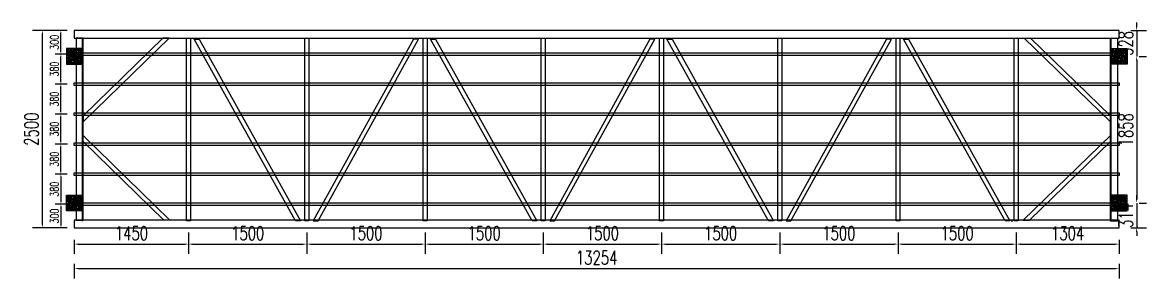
# Model space of a CAD drawing. Extents: x -18540 to 926017, y -610001 to -56924.
# Drawn here: x 119627 to 133888, y -532314 to -529074 of the extents above; entities that cross this region are included whole.
import ezdxf

# ---------------------------------------------------------------- set-up
doc = ezdxf.new("R2010")
doc.units = 0
doc.header["$LTSCALE"] = 10
doc.header["$MEASUREMENT"] = 0
for name, color, linetype in [('L-构造线', 6, 'Continuous'), ('W-STEEL_FRAME钢架', 3, 'Continuous'), ('W-STEEL_KEEL钢龙骨', 5, 'Continuous')]:
    doc.layers.add(name, color=color, linetype=linetype)
doc.styles.add('STANDARD_T3', font='simplex.shx', dxfattribs={"width": 0.7, "bigfont": 'gbcbig.shx'})
doc.dimstyles.new('W&&30', dxfattribs={"dimtxt": 105, "dimasz": 30, "dimexe": 75, "dimexo": 90, "dimgap": 30, "dimtad": 1, "dimdec": 0, "dimzin": 0, "dimdsep": 46, "dimtxsty": 'STANDARD_T3', "dimcen": 0.09, "dimclrd": 1, "dimclre": 1, "dimclrt": 7, "dimazin": 2, "dimtfac": 1, "dimtdec": 0, "dimtix": 1, "dimtmove": 2, "dimatfit": 3, "dimfxl": 100, "dimtolj": 1, "dimtzin": 0, "dimarcsym": 0})
doc.dimstyles.new('W&&50', dxfattribs={"dimtxt": 175, "dimasz": 50, "dimexe": 125, "dimexo": 150, "dimgap": 50, "dimtad": 1, "dimdec": 0, "dimzin": 0, "dimdsep": 46, "dimtxsty": 'STANDARD_T3', "dimcen": 0.09, "dimclrd": 1, "dimclre": 1, "dimclrt": 7, "dimazin": 2, "dimtfac": 1, "dimtdec": 0, "dimtix": 1, "dimtmove": 2, "dimatfit": 3, "dimfxl": 100, "dimtolj": 1, "dimtzin": 0, "dimarcsym": 0})

# ---------------------------------------------------------------- blocks, each defined once
blk = doc.blocks.new('01')
h = blk.add_hatch()
h.set_pattern_fill('HOUND', color=77, scale=5)
h.set_pattern_definition([(0, (0, 0), (31.75, 7.9375), [127, -63.5]), (90, (0, 0), (-7.9375, -31.75), [127, -63.5])])
h.paths.add_polyline_path([(50227, 12928), (50227, 12728), (50427, 12728), (50427, 12928)])
h.paths.add_polyline_path([(50382, 12893, -1), (50402, 12893, -1)], flags=16)
h.paths.add_polyline_path([(50252, 12893, -1), (50272, 12893, -1)], flags=16)
h.paths.add_polyline_path([(50402, 12763, -1), (50382, 12763, -1)], flags=16)
h.paths.add_polyline_path([(50272, 12763, -1), (50252, 12763, -1)], flags=16)
at = {"color": 251}
blk.add_lwpolyline([(50227, 12928), (50427, 12928), (50427, 12728), (50227, 12728)], close=True, dxfattribs=at)
at = {"color": 6}
for centre in [(50262, 12893), (50392, 12893), (50262, 12763), (50392, 12763)]:
    blk.add_circle(centre, 10, dxfattribs=at)
blk = doc.blocks.new('*D927')
at = {"layer": 'Defpoints', "color": 0, "transparency": 16777216}
for p in [(120285, -530994), (120115, -531374), (120285, -531374)]:
    blk.add_point(p, dxfattribs=at)
at = {"layer": 'W-STEEL_FRAME钢架', "color": 1, "lineweight": -2, "transparency": 16777216}
for p, q in [((120195, -530994), (120040, -530994)), ((120115, -531024), (120115, -531344)), ((120195, -531374), (120040, -531374))]:
    blk.add_line(p, q, dxfattribs=at)
at = {"layer": 'W-STEEL_FRAME钢架', "color": 1, "transparency": 16777216}
for points in [[(120110, -531024), (120120, -531024), (120115, -530994)], [(120110, -531344), (120120, -531344), (120115, -531374)]]:
    blk.add_solid(points, dxfattribs=at)
at = {"layer": 'W-STEEL_FRAME钢架', "color": 7, "transparency": 16777216, "insert": (120033, -531184), "char_height": 105, "attachment_point": 5, "rotation": 90, "style": 'STANDARD_T3'}
blk.add_mtext('\\A1;380', dxfattribs=at)
blk = doc.blocks.new('*D956')
at = {"layer": 'Defpoints', "color": 0, "transparency": 16777216}
for p in [(119880, -529174), (120285, -529174), (120285, -531674)]:
    blk.add_point(p, dxfattribs=at)
at = {"layer": 'L-构造线', "color": 1, "lineweight": -2, "transparency": 16777216}
for p, q in [((120135, -529174), (119755, -529174)), ((119880, -531624), (119880, -529224)), ((120135, -531674), (119755, -531674))]:
    blk.add_line(p, q, dxfattribs=at)
at = {"layer": 'L-构造线', "color": 1, "transparency": 16777216}
for points in [[(119871, -529224), (119888, -529224), (119880, -529174)], [(119871, -531624), (119888, -531624), (119880, -531674)]]:
    blk.add_solid(points, dxfattribs=at)
at = {"layer": 'L-构造线', "color": 7, "transparency": 16777216, "insert": (119742, -530424), "char_height": 175, "attachment_point": 5, "rotation": 90, "style": 'STANDARD_T3'}
blk.add_mtext('\\A1;2500', dxfattribs=at)
blk = doc.blocks.new('*D928')
at = {"layer": 'Defpoints', "color": 0, "transparency": 16777216}
for p in [(120115, -530614), (120290, -530614), (120285, -530994)]:
    blk.add_point(p, dxfattribs=at)
at = {"layer": 'W-STEEL_FRAME钢架', "color": 1, "lineweight": -2, "transparency": 16777216}
for p, q in [((120200, -530614), (120040, -530614)), ((120115, -530964), (120115, -530644)), ((120195, -530994), (120040, -530994))]:
    blk.add_line(p, q, dxfattribs=at)
at = {"layer": 'W-STEEL_FRAME钢架', "color": 1, "transparency": 16777216}
for points in [[(120110, -530644), (120120, -530644), (120115, -530614)], [(120110, -530964), (120120, -530964), (120115, -530994)]]:
    blk.add_solid(points, dxfattribs=at)
at = {"layer": 'W-STEEL_FRAME钢架', "color": 7, "transparency": 16777216, "insert": (120033, -530804), "char_height": 105, "attachment_point": 5, "rotation": 90, "style": 'STANDARD_T3'}
blk.add_mtext('\\A1;380', dxfattribs=at)
blk = doc.blocks.new('*D929')
at = {"layer": 'Defpoints', "color": 0, "transparency": 16777216}
for p in [(120115, -530234), (120285, -530234), (120290, -530614)]:
    blk.add_point(p, dxfattribs=at)
at = {"layer": 'W-STEEL_FRAME钢架', "color": 1, "lineweight": -2, "transparency": 16777216}
for p, q in [((120195, -530234), (120040, -530234)), ((120115, -530584), (120115, -530264)), ((120200, -530614), (120040, -530614))]:
    blk.add_line(p, q, dxfattribs=at)
at = {"layer": 'W-STEEL_FRAME钢架', "color": 1, "transparency": 16777216}
for points in [[(120110, -530264), (120120, -530264), (120115, -530234)], [(120110, -530584), (120120, -530584), (120115, -530614)]]:
    blk.add_solid(points, dxfattribs=at)
at = {"layer": 'W-STEEL_FRAME钢架', "color": 7, "transparency": 16777216, "insert": (120033, -530424), "char_height": 105, "attachment_point": 5, "rotation": 90, "style": 'STANDARD_T3'}
blk.add_mtext('\\A1;380', dxfattribs=at)
blk = doc.blocks.new('*D930')
at = {"layer": 'Defpoints', "color": 0, "transparency": 16777216}
for p in [(120115, -529854), (120285, -529854), (120285, -530234)]:
    blk.add_point(p, dxfattribs=at)
at = {"layer": 'W-STEEL_FRAME钢架', "color": 1, "lineweight": -2, "transparency": 16777216}
for p, q in [((120195, -529854), (120040, -529854)), ((120115, -530204), (120115, -529884)), ((120195, -530234), (120040, -530234))]:
    blk.add_line(p, q, dxfattribs=at)
at = {"layer": 'W-STEEL_FRAME钢架', "color": 1, "transparency": 16777216}
for points in [[(120110, -529884), (120120, -529884), (120115, -529854)], [(120110, -530204), (120120, -530204), (120115, -530234)]]:
    blk.add_solid(points, dxfattribs=at)
at = {"layer": 'W-STEEL_FRAME钢架', "color": 7, "transparency": 16777216, "insert": (120033, -530044), "char_height": 105, "attachment_point": 5, "rotation": 90, "style": 'STANDARD_T3'}
blk.add_mtext('\\A1;380', dxfattribs=at)
blk = doc.blocks.new('*D931')
at = {"layer": 'Defpoints', "color": 0, "transparency": 16777216}
for p in [(120115, -529474), (120285, -529474), (120285, -529854)]:
    blk.add_point(p, dxfattribs=at)
at = {"layer": 'W-STEEL_FRAME钢架', "color": 1, "lineweight": -2, "transparency": 16777216}
for p, q in [((120195, -529474), (120040, -529474)), ((120115, -529824), (120115, -529504)), ((120195, -529854), (120040, -529854))]:
    blk.add_line(p, q, dxfattribs=at)
at = {"layer": 'W-STEEL_FRAME钢架', "color": 1, "transparency": 16777216}
for points in [[(120110, -529504), (120120, -529504), (120115, -529474)], [(120110, -529824), (120120, -529824), (120115, -529854)]]:
    blk.add_solid(points, dxfattribs=at)
at = {"layer": 'W-STEEL_FRAME钢架', "color": 7, "transparency": 16777216, "insert": (120033, -529664), "char_height": 105, "attachment_point": 5, "rotation": 90, "style": 'STANDARD_T3'}
blk.add_mtext('\\A1;380', dxfattribs=at)
blk = doc.blocks.new('*D932')
at = {"layer": 'Defpoints', "color": 0, "transparency": 16777216}
for p in [(120115, -529174), (120285, -529174), (120285, -529474)]:
    blk.add_point(p, dxfattribs=at)
at = {"layer": 'W-STEEL_FRAME钢架', "color": 1, "lineweight": -2, "transparency": 16777216}
for p, q in [((120195, -529174), (120040, -529174)), ((120115, -529444), (120115, -529204)), ((120195, -529474), (120040, -529474))]:
    blk.add_line(p, q, dxfattribs=at)
at = {"layer": 'W-STEEL_FRAME钢架', "color": 1, "transparency": 16777216}
for points in [[(120110, -529204), (120120, -529204), (120115, -529174)], [(120110, -529444), (120120, -529444), (120115, -529474)]]:
    blk.add_solid(points, dxfattribs=at)
at = {"layer": 'W-STEEL_FRAME钢架', "color": 7, "transparency": 16777216, "insert": (120033, -529324), "char_height": 105, "attachment_point": 5, "rotation": 90, "style": 'STANDARD_T3'}
blk.add_mtext('\\A1;300', dxfattribs=at)
blk = doc.blocks.new('*D933')
at = {"layer": 'Defpoints', "color": 0, "transparency": 16777216}
for p in [(120285, -531374), (120115, -531674), (120285, -531674)]:
    blk.add_point(p, dxfattribs=at)
at = {"layer": 'W-STEEL_FRAME钢架', "color": 1, "lineweight": -2, "transparency": 16777216}
for p, q in [((120195, -531374), (120040, -531374)), ((120115, -531404), (120115, -531644)), ((120195, -531674), (120040, -531674))]:
    blk.add_line(p, q, dxfattribs=at)
at = {"layer": 'W-STEEL_FRAME钢架', "color": 1, "transparency": 16777216}
for points in [[(120110, -531404), (120120, -531404), (120115, -531374)], [(120110, -531644), (120120, -531644), (120115, -531674)]]:
    blk.add_solid(points, dxfattribs=at)
at = {"layer": 'W-STEEL_FRAME钢架', "color": 7, "transparency": 16777216, "insert": (120033, -531524), "char_height": 105, "attachment_point": 5, "rotation": 90, "style": 'STANDARD_T3'}
blk.add_mtext('\\A1;300', dxfattribs=at)
blk = doc.blocks.new('*U886')
at = {"color": 4}
blk.add_lwpolyline([(-6627, 17.5), (6627, 17.5), (6627, -17.5), (-6627, -17.5)], close=True, dxfattribs=at)
blk = doc.blocks.new('*U887')
at = {"layer": 'W-STEEL_KEEL钢龙骨', "color": 0, "linetype": 'ByBlock', "lineweight": -2, "transparency": 16777216}
for p in [(0, 1900), (0, 1520), (0, 1140), (0, 760), (0, 380), (0, 0)]:
    blk.add_blockref('*U886', p, dxfattribs=at)
blk = doc.blocks.new('*U882')
at = {"color": 1}
blk.add_lwpolyline([(-25, 1156.5), (25, 1156.5), (25, -1156.5), (-25, -1156.5)], close=True, dxfattribs=at)
blk = doc.blocks.new('*U883')
at = {"layer": 'W-STEEL_FRAME钢架', "color": 0, "linetype": 'ByBlock', "lineweight": -2, "transparency": 16777216}
for p in [(0, 0), (1500, 0), (3000, 0), (4500, 0), (6000, 0), (7500, 0), (9000, 0), (10500, 0)]:
    blk.add_blockref('*U882', p, dxfattribs=at)
blk = doc.blocks.new('*D1009')
at = {"layer": 'Defpoints', "color": 0, "transparency": 16777216}
for p in [(121735, -531583), (120285, -531674), (121735, -531879)]:
    blk.add_point(p, dxfattribs=at)
at = {"layer": 'L-构造线', "color": 1, "lineweight": -2, "transparency": 16777216}
for p, q in [((121735, -531733), (121735, -532004)), ((120285, -531824), (120285, -532004)), ((120335, -531879), (121685, -531879))]:
    blk.add_line(p, q, dxfattribs=at)
at = {"layer": 'L-构造线', "color": 1, "transparency": 16777216}
for points in [[(120335, -531871), (120335, -531887), (120285, -531879)], [(121685, -531871), (121685, -531887), (121735, -531879)]]:
    blk.add_solid(points, dxfattribs=at)
at = {"layer": 'L-构造线', "color": 7, "transparency": 16777216, "insert": (121010, -531742), "char_height": 175, "attachment_point": 5, "style": 'STANDARD_T3'}
blk.add_mtext('\\A1;1450', dxfattribs=at)
blk = doc.blocks.new('*D1010')
at = {"layer": 'Defpoints', "color": 0, "transparency": 16777216}
for p in [(121735, -531583), (123235, -531583), (123235, -531879)]:
    blk.add_point(p, dxfattribs=at)
at = {"layer": 'L-构造线', "color": 1, "lineweight": -2, "transparency": 16777216}
for p, q in [((121735, -531733), (121735, -532004)), ((123235, -531733), (123235, -532004)), ((121785, -531879), (123185, -531879))]:
    blk.add_line(p, q, dxfattribs=at)
at = {"layer": 'L-构造线', "color": 1, "transparency": 16777216}
for points in [[(121785, -531871), (121785, -531887), (121735, -531879)], [(123185, -531871), (123185, -531887), (123235, -531879)]]:
    blk.add_solid(points, dxfattribs=at)
at = {"layer": 'L-构造线', "color": 7, "transparency": 16777216, "insert": (122485, -531742), "char_height": 175, "attachment_point": 5, "style": 'STANDARD_T3'}
blk.add_mtext('\\A1;1500', dxfattribs=at)
blk = doc.blocks.new('*D1011')
at = {"layer": 'Defpoints', "color": 0, "transparency": 16777216}
for p in [(123235, -531583), (124735, -531583), (124735, -531879)]:
    blk.add_point(p, dxfattribs=at)
at = {"layer": 'L-构造线', "color": 1, "lineweight": -2, "transparency": 16777216}
for p, q in [((123235, -531733), (123235, -532004)), ((124735, -531733), (124735, -532004)), ((123285, -531879), (124685, -531879))]:
    blk.add_line(p, q, dxfattribs=at)
at = {"layer": 'L-构造线', "color": 1, "transparency": 16777216}
for points in [[(123285, -531871), (123285, -531887), (123235, -531879)], [(124685, -531871), (124685, -531887), (124735, -531879)]]:
    blk.add_solid(points, dxfattribs=at)
at = {"layer": 'L-构造线', "color": 7, "transparency": 16777216, "insert": (123985, -531742), "char_height": 175, "attachment_point": 5, "style": 'STANDARD_T3'}
blk.add_mtext('\\A1;1500', dxfattribs=at)
blk = doc.blocks.new('*D1012')
at = {"layer": 'Defpoints', "color": 0, "transparency": 16777216}
for p in [(124735, -531583), (126235, -531583), (126235, -531879)]:
    blk.add_point(p, dxfattribs=at)
at = {"layer": 'L-构造线', "color": 1, "lineweight": -2, "transparency": 16777216}
for p, q in [((124735, -531733), (124735, -532004)), ((126235, -531733), (126235, -532004)), ((124785, -531879), (126185, -531879))]:
    blk.add_line(p, q, dxfattribs=at)
at = {"layer": 'L-构造线', "color": 1, "transparency": 16777216}
for points in [[(124785, -531871), (124785, -531887), (124735, -531879)], [(126185, -531871), (126185, -531887), (126235, -531879)]]:
    blk.add_solid(points, dxfattribs=at)
at = {"layer": 'L-构造线', "color": 7, "transparency": 16777216, "insert": (125485, -531742), "char_height": 175, "attachment_point": 5, "style": 'STANDARD_T3'}
blk.add_mtext('\\A1;1500', dxfattribs=at)
blk = doc.blocks.new('*D1013')
at = {"layer": 'Defpoints', "color": 0, "transparency": 16777216}
for p in [(126235, -531583), (127735, -531583), (127735, -531879)]:
    blk.add_point(p, dxfattribs=at)
at = {"layer": 'L-构造线', "color": 1, "lineweight": -2, "transparency": 16777216}
for p, q in [((126235, -531733), (126235, -532004)), ((127735, -531733), (127735, -532004)), ((126285, -531879), (127685, -531879))]:
    blk.add_line(p, q, dxfattribs=at)
at = {"layer": 'L-构造线', "color": 1, "transparency": 16777216}
for points in [[(126285, -531871), (126285, -531887), (126235, -531879)], [(127685, -531871), (127685, -531887), (127735, -531879)]]:
    blk.add_solid(points, dxfattribs=at)
at = {"layer": 'L-构造线', "color": 7, "transparency": 16777216, "insert": (126985, -531742), "char_height": 175, "attachment_point": 5, "style": 'STANDARD_T3'}
blk.add_mtext('\\A1;1500', dxfattribs=at)
blk = doc.blocks.new('*D1014')
at = {"layer": 'Defpoints', "color": 0, "transparency": 16777216}
for p in [(127735, -531583), (129235, -531583), (129235, -531879)]:
    blk.add_point(p, dxfattribs=at)
at = {"layer": 'L-构造线', "color": 1, "lineweight": -2, "transparency": 16777216}
for p, q in [((127735, -531733), (127735, -532004)), ((129235, -531733), (129235, -532004)), ((127785, -531879), (129185, -531879))]:
    blk.add_line(p, q, dxfattribs=at)
at = {"layer": 'L-构造线', "color": 1, "transparency": 16777216}
for points in [[(127785, -531871), (127785, -531887), (127735, -531879)], [(129185, -531871), (129185, -531887), (129235, -531879)]]:
    blk.add_solid(points, dxfattribs=at)
at = {"layer": 'L-构造线', "color": 7, "transparency": 16777216, "insert": (128485, -531742), "char_height": 175, "attachment_point": 5, "style": 'STANDARD_T3'}
blk.add_mtext('\\A1;1500', dxfattribs=at)
blk = doc.blocks.new('*D1015')
at = {"layer": 'Defpoints', "color": 0, "transparency": 16777216}
for p in [(129235, -531583), (130735, -531583), (130735, -531879)]:
    blk.add_point(p, dxfattribs=at)
at = {"layer": 'L-构造线', "color": 1, "lineweight": -2, "transparency": 16777216}
for p, q in [((129235, -531733), (129235, -532004)), ((130735, -531733), (130735, -532004)), ((129285, -531879), (130685, -531879))]:
    blk.add_line(p, q, dxfattribs=at)
at = {"layer": 'L-构造线', "color": 1, "transparency": 16777216}
for points in [[(129285, -531871), (129285, -531887), (129235, -531879)], [(130685, -531871), (130685, -531887), (130735, -531879)]]:
    blk.add_solid(points, dxfattribs=at)
at = {"layer": 'L-构造线', "color": 7, "transparency": 16777216, "insert": (129985, -531742), "char_height": 175, "attachment_point": 5, "style": 'STANDARD_T3'}
blk.add_mtext('\\A1;1500', dxfattribs=at)
blk = doc.blocks.new('*D1016')
at = {"layer": 'Defpoints', "color": 0, "transparency": 16777216}
for p in [(130735, -531583), (132235, -531583), (132235, -531879)]:
    blk.add_point(p, dxfattribs=at)
at = {"layer": 'L-构造线', "color": 1, "lineweight": -2, "transparency": 16777216}
for p, q in [((130735, -531733), (130735, -532004)), ((132235, -531733), (132235, -532004)), ((130785, -531879), (132185, -531879))]:
    blk.add_line(p, q, dxfattribs=at)
at = {"layer": 'L-构造线', "color": 1, "transparency": 16777216}
for points in [[(130785, -531871), (130785, -531887), (130735, -531879)], [(132185, -531871), (132185, -531887), (132235, -531879)]]:
    blk.add_solid(points, dxfattribs=at)
at = {"layer": 'L-构造线', "color": 7, "transparency": 16777216, "insert": (131485, -531742), "char_height": 175, "attachment_point": 5, "style": 'STANDARD_T3'}
blk.add_mtext('\\A1;1500', dxfattribs=at)
blk = doc.blocks.new('*D1017')
at = {"layer": 'Defpoints', "color": 0, "transparency": 16777216}
for p in [(132235, -531583), (133539, -531674), (133539, -531879)]:
    blk.add_point(p, dxfattribs=at)
at = {"layer": 'L-构造线', "color": 1, "lineweight": -2, "transparency": 16777216}
for p, q in [((132235, -531733), (132235, -532004)), ((132285, -531879), (133489, -531879)), ((133539, -531824), (133539, -532004))]:
    blk.add_line(p, q, dxfattribs=at)
at = {"layer": 'L-构造线', "color": 1, "transparency": 16777216}
for points in [[(132285, -531871), (132285, -531887), (132235, -531879)], [(133489, -531871), (133489, -531887), (133539, -531879)]]:
    blk.add_solid(points, dxfattribs=at)
at = {"layer": 'L-构造线', "color": 7, "transparency": 16777216, "insert": (132887, -531742), "char_height": 175, "attachment_point": 5, "style": 'STANDARD_T3'}
blk.add_mtext('\\A1;1304', dxfattribs=at)
blk = doc.blocks.new('*D1018')
at = {"layer": 'Defpoints', "color": 0, "transparency": 16777216}
for p in [(120285, -531979), (133539, -531979), (133539, -532189)]:
    blk.add_point(p, dxfattribs=at)
at = {"layer": 'L-构造线', "color": 1, "lineweight": -2, "transparency": 16777216}
for p, q in [((120285, -532129), (120285, -532314)), ((120335, -532189), (133489, -532189)), ((133539, -532129), (133539, -532314))]:
    blk.add_line(p, q, dxfattribs=at)
at = {"layer": 'L-构造线', "color": 1, "transparency": 16777216}
for points in [[(120335, -532181), (120335, -532197), (120285, -532189)], [(133489, -532181), (133489, -532197), (133539, -532189)]]:
    blk.add_solid(points, dxfattribs=at)
at = {"layer": 'L-构造线', "color": 7, "transparency": 16777216, "insert": (126912, -532051), "char_height": 175, "attachment_point": 5, "style": 'STANDARD_T3'}
blk.add_mtext('\\A1;13254', dxfattribs=at)
blk = doc.blocks.new('*D1019')
at = {"layer": 'Defpoints', "color": 0, "transparency": 16777216}
for p in [(133539, -529174), (133644, -529502), (133763, -529502)]:
    blk.add_point(p, dxfattribs=at)
at = {"layer": 'L-构造线', "color": 1, "lineweight": -2, "transparency": 16777216}
for p, q in [((133689, -529174), (133888, -529174)), ((133763, -529124), (133763, -529074)), ((133763, -529174), (133763, -529502)), ((133763, -529552), (133763, -529602)), ((133794, -529502), (133888, -529502))]:
    blk.add_line(p, q, dxfattribs=at)
at = {"layer": 'L-构造线', "color": 1, "transparency": 16777216}
for points in [[(133754, -529124), (133771, -529124), (133763, -529174)], [(133754, -529552), (133771, -529552), (133763, -529502)]]:
    blk.add_solid(points, dxfattribs=at)
at = {"layer": 'L-构造线', "color": 7, "transparency": 16777216, "insert": (133625, -529338), "char_height": 175, "attachment_point": 5, "rotation": 90, "style": 'STANDARD_T3'}
blk.add_mtext('\\A1;328', dxfattribs=at)
blk = doc.blocks.new('*D1020')
at = {"layer": 'Defpoints', "color": 0, "transparency": 16777216}
for p in [(133644, -529502), (133644, -531359), (133763, -531359)]:
    blk.add_point(p, dxfattribs=at)
at = {"layer": 'L-构造线', "color": 1, "lineweight": -2, "transparency": 16777216}
for p, q in [((133763, -529552), (133763, -531309)), ((133794, -529502), (133888, -529502)), ((133794, -531359), (133888, -531359))]:
    blk.add_line(p, q, dxfattribs=at)
at = {"layer": 'L-构造线', "color": 1, "transparency": 16777216}
for points in [[(133754, -529552), (133771, -529552), (133763, -529502)], [(133754, -531309), (133771, -531309), (133763, -531359)]]:
    blk.add_solid(points, dxfattribs=at)
at = {"layer": 'L-构造线', "color": 7, "transparency": 16777216, "insert": (133625, -530431), "char_height": 175, "attachment_point": 5, "rotation": 90, "style": 'STANDARD_T3'}
blk.add_mtext('\\A1;1858', dxfattribs=at)
blk = doc.blocks.new('*D1021')
at = {"layer": 'Defpoints', "color": 0, "transparency": 16777216}
for p in [(133644, -531359), (133539, -531674), (133763, -531674)]:
    blk.add_point(p, dxfattribs=at)
at = {"layer": 'L-构造线', "color": 1, "lineweight": -2, "transparency": 16777216}
for p, q in [((133763, -531309), (133763, -531259)), ((133763, -531359), (133763, -531674)), ((133794, -531359), (133888, -531359)), ((133689, -531674), (133888, -531674)), ((133763, -531724), (133763, -531774))]:
    blk.add_line(p, q, dxfattribs=at)
at = {"layer": 'L-构造线', "color": 1, "transparency": 16777216}
for points in [[(133754, -531309), (133771, -531309), (133763, -531359)], [(133754, -531724), (133771, -531724), (133763, -531674)]]:
    blk.add_solid(points, dxfattribs=at)
at = {"layer": 'L-构造线', "color": 7, "transparency": 16777216, "insert": (133625, -531517), "char_height": 175, "attachment_point": 5, "rotation": 90, "style": 'STANDARD_T3'}
blk.add_mtext('\\A1;314', dxfattribs=at)

msp = doc.modelspace()

# ---------------------------------------------------------------- linework, layer by layer
at = {"color": 251}
msp.add_line((120387.8, -531586.8), (120387.8, -529273.8), dxfattribs=at)
at = {"color": 0}
for p, q in [((133440.8, -531586.8), (133440.8, -529273.8)), ((132176.8, -531586.8), (132186.8, -531586.8))]:
    msp.add_line(p, q, dxfattribs=at)
at = {"color": 3}
msp.add_lwpolyline([(120284.8, -529273.8), (133538.8, -529273.8), (133538.8, -529173.8), (120284.8, -529173.8)], close=True, dxfattribs=at)
at = {"color": 6}
for points in [[(120307.8, -531573.8), (120397.8, -531573.8), (120397.8, -529273.8), (120307.8, -529273.8)], [(133520.8, -531586.8), (133430.8, -531586.8), (133430.8, -529273.8), (133520.8, -529273.8)]]:
    msp.add_lwpolyline(points, close=True, dxfattribs=at)
at = {"color": 3}
msp.add_lwpolyline([(133538.8, -531573.8), (120284.8, -531573.8), (120284.8, -531673.8), (133538.8, -531673.8), (133538.8, -531573.8)], dxfattribs=at)
at = {"color": 0}
msp.add_circle((120349.8, -529566.8), 9, dxfattribs=at)
at = {"layer": 'W-STEEL_FRAME钢架', "color": 1}
for points in [[(120397.8, -530255.3), (120397.8, -530332.3), (121486.2, -529272.6), (121407.9, -529273.8), (120397.8, -530255.3)], [(121803.4, -529282.7), (121868.3, -529282.7), (123153.7, -531582.7), (123092.6, -531582.7), (121803.4, -529282.7)], [(124651.7, -529282.7), (124586.9, -529282.7), (123315.7, -531582.7), (123376.8, -531582.7), (124651.7, -529282.7)], [(124803.4, -529282.7), (124868.3, -529282.7), (126153.7, -531582.7), (126092.6, -531582.7), (124803.4, -529282.7)], [(127651.7, -529282.7), (127586.9, -529282.7), (126315.7, -531582.7), (126376.8, -531582.7), (127651.7, -529282.7)], [(127803.4, -529282.7), (127868.3, -529282.7), (129153.7, -531582.7), (129092.6, -531582.7), (127803.4, -529282.7)], [(130651.7, -529282.7), (130586.9, -529282.7), (129315.7, -531582.7), (129376.8, -531582.7), (130651.7, -529282.7)], [(130803.4, -529282.7), (130868.3, -529282.7), (132153.7, -531582.7), (132092.6, -531582.7), (130803.4, -529282.7)], [(133430.8, -530255.3), (133430.8, -530332.3), (132336.9, -529272.6), (132415.2, -529273.8), (133430.8, -530255.3)], [(120397.8, -530579.4), (120397.8, -530502.4), (121498.3, -531573.8), (121421.4, -531573.8), (120397.8, -530579.4)], [(133430.8, -530579.4), (133430.8, -530502.4), (132324.8, -531573.8), (132401.7, -531573.8), (133430.8, -530579.4)]]:
    msp.add_lwpolyline(points, dxfattribs=at)

# ---------------------------------------------------------------- block references
at = {"color": 4, "xscale": -1, "rotation": 180}
msp.add_blockref('01', (69957.6, -516674), dxfattribs=at)
at = {"color": 4, "rotation": 180}
msp.add_blockref('01', (183870.9, -516674), dxfattribs=at)
at = {"color": 4}
msp.add_blockref('01', (69957.6, -544187.2), dxfattribs=at)
at = {"color": 4, "xscale": -1}
msp.add_blockref('01', (183870.9, -544187.2), dxfattribs=at)
at = {"layer": 'W-STEEL_FRAME钢架', "color": 3}
msp.add_blockref('*U883', (121734.7, -530426.2), dxfattribs=at)
at = {"layer": 'W-STEEL_KEEL钢龙骨', "color": 3}
msp.add_blockref('*U887', (126911.8, -531373.8), dxfattribs=at)

# ---------------------------------------------------------------- dimensions: what is measured, and where the dimension line sits
at = {"layer": 'L-构造线'}
for base, p1, p2, angle, picture, middle in [((119879.6, -529173.8), (120284.8, -531673.8), (120284.8, -529173.8), 270, '*D956', (119742.1, -530423.8)), ((133762.7, -529501.8), (133538.8, -529173.8), (133643.8, -529501.8), 90, '*D1019', (133625.2, -529337.8)), ((133762.7367952, -531359.3324205), (133643.7818557, -529501.8324205), (133643.7818557, -531359.3324205), 90, '*D1020', (133625.2367952, -530430.5824205)), ((133762.7367952, -531673.8324205), (133643.7818557, -531359.3324205), (133538.7818557, -531673.8324205), 90, '*D1021', (133625.2367952, -531516.5824205))]:
    dim = msp.add_linear_dim(base=base, p1=p1, p2=p2, angle=angle, dimstyle='W&&50', dxfattribs=at)
    dim.commit()
    dim.dimension.update_dxf_attribs({"geometry": picture, "text_midpoint": middle})
for base, p1, p2, picture, middle in [((121734.7, -531879.1), (120284.8, -531673.8), (121734.7, -531582.7), '*D1009', (121009.7, -531741.6)), ((123234.7, -531879.1), (121734.7, -531582.7), (123234.7, -531582.7), '*D1010', (122484.7, -531741.6)), ((124734.7, -531879.1), (123234.7, -531582.7), (124734.7, -531582.7), '*D1011', (123984.7, -531741.6)), ((126234.7, -531879.1), (124734.7, -531582.7), (126234.7, -531582.7), '*D1012', (125484.7, -531741.6)), ((127734.7, -531879.1), (126234.7, -531582.7), (127734.7, -531582.7), '*D1013', (126984.7, -531741.6)), ((129234.7, -531879.1), (127734.7, -531582.7), (129234.7, -531582.7), '*D1014', (128484.7, -531741.6)), ((130734.7, -531879.1), (129234.7, -531582.7), (130734.7, -531582.7), '*D1015', (129984.7, -531741.6)), ((132234.7, -531879.1), (130734.7, -531582.7), (132234.7, -531582.7), '*D1016', (131484.7, -531741.6)), ((133538.8, -531879.1), (132234.7, -531582.7), (133538.8, -531673.8), '*D1017', (132886.7, -531741.6)), ((133538.8, -532188.9), (120284.8, -531979.1), (133538.8, -531979.1), '*D1018', (126911.8, -532051.4))]:
    dim = msp.add_linear_dim(base=base, p1=p1, p2=p2, dimstyle='W&&50', dxfattribs=at)
    dim.commit()
    dim.dimension.update_dxf_attribs({"geometry": picture, "text_midpoint": middle})
at = {"layer": 'W-STEEL_FRAME钢架'}
for base, p1, p2, picture, middle in [((120115, -529173.8), (120284.8, -529473.8), (120284.8, -529173.8), '*D932', (120032.5, -529323.8)), ((120115, -529473.8), (120284.8, -529853.8), (120284.8, -529473.8), '*D931', (120032.5, -529663.8)), ((120115, -529853.8), (120284.8, -530233.8), (120284.8, -529853.8), '*D930', (120032.5, -530043.8)), ((120115, -530233.8), (120289.8, -530613.8), (120284.8, -530233.8), '*D929', (120032.5, -530423.8)), ((120115, -530613.8), (120284.8, -530993.8), (120289.8, -530613.8), '*D928', (120032.5, -530803.8)), ((120115, -531373.8), (120284.8, -530993.8), (120284.8, -531373.8), '*D927', (120032.5, -531183.8)), ((120115, -531673.8), (120284.8, -531373.8), (120284.8, -531673.8), '*D933', (120032.5, -531523.8))]:
    dim = msp.add_linear_dim(base=base, p1=p1, p2=p2, angle=270, dimstyle='W&&30', dxfattribs=at)
    dim.commit()
    dim.dimension.update_dxf_attribs({"geometry": picture, "text_midpoint": middle})

doc.saveas('drawing.dxf')
